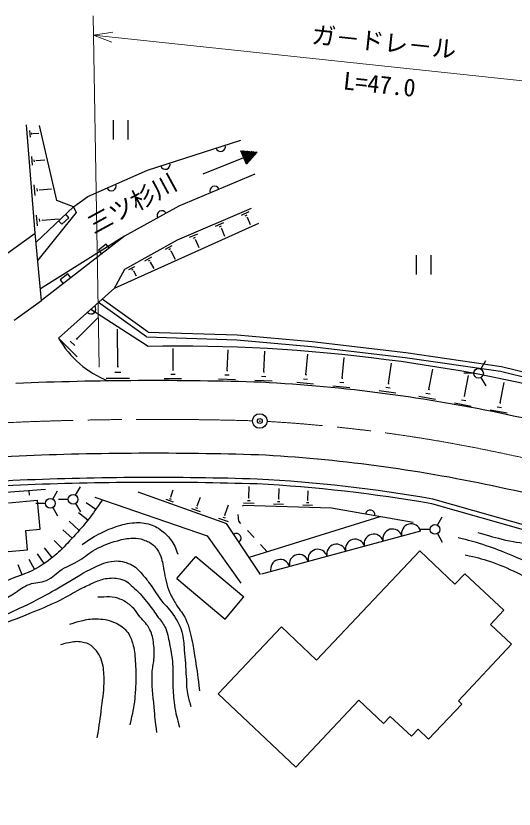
# Model space of a CAD drawing. Units: millimetres, scale not verified. Extents: x 0 to 700000, y -47500 to 447500.
# Drawn here: x 147441 to 198868, y 267532 to 349391 of the extents above; entities that cross this region are included whole.
import ezdxf
from ezdxf.enums import TextEntityAlignment as Align

# ---------------------------------------------------------------- set-up
doc = ezdxf.new("R2010")
doc.units = ezdxf.units.MM
doc.header["$LTSCALE"] = 1000
doc.header["$PDMODE"] = 32
doc.header["$PDSIZE"] = 500
doc.linetypes.add('CHAIN', pattern=[18.5, 12, -1.5, 3.5, -1.5])
doc.layers.add('作業ﾚｲﾔ1', color=7, linetype='Continuous', lineweight=25)
doc.styles.add('@ＭＳ ゴシック', font='')
doc.styles.add('ＭＳ ゴシック', font='')
doc.styles.get('@ＭＳ ゴシック').set_extended_font_data('@MS Gothic')
doc.styles.get('ＭＳ ゴシック').set_extended_font_data('MS Gothic')

msp = doc.modelspace()

# ---------------------------------------------------------------- linework, layer by layer
at = {"layer": '作業ﾚｲﾔ1', "lineweight": 13}
for p, q in [((156022, 313134), (155433, 349391)), ((157441, 347702), (155465, 347391)), ((214894, 341088), (155465, 347391)), ((155465, 347391), (157332, 346672))]:
    msp.add_line(p, q, dxfattribs=at)
at = {"layer": '作業ﾚｲﾔ1'}
for p, q in [((149439, 326958), (148547, 338154)), ((151655, 330336), (149874, 338081)), ((157495, 338623), (157495, 336623)), ((158995, 338623), (158995, 336623)), ((148845, 337570), (148901, 336883)), ((149038, 337326), (149052, 337154)), ((149215, 337276), (149218, 337233)), ((149217, 337254), (149799, 337301)), ((161013, 333464), (170673, 336572)), ((149063, 334864), (149135, 333978)), ((171233, 334080), (170676, 335473)), ((170676, 335473), (172347, 335334)), ((170899, 335455), (170713, 335380)), ((171121, 335436), (170750, 335287)), ((171344, 335417), (170787, 335195)), ((171567, 335399), (170824, 335102)), ((171790, 335380), (170862, 335009)), ((172013, 335362), (170899, 334916)), ((172236, 335343), (170936, 334823)), ((172273, 335250), (170973, 334730)), ((172124, 335083), (171010, 334638)), ((171976, 334916), (171047, 334545)), ((172347, 335334), (171233, 334080)), ((149312, 334550), (149330, 334328)), ((149540, 334485), (149544, 334429)), ((149542, 334457), (150437, 334529)), ((166776, 333106), (170954, 334777)), ((171827, 334749), (171084, 334452)), ((171679, 334582), (171121, 334359)), ((171530, 334415), (171159, 334266)), ((171381, 334248), (171196, 334173)), ((154866, 330762), (161013, 333464)), ((172092, 333059), (164256, 329749)), ((149298, 331952), (149387, 330853)), ((149606, 331562), (149629, 331287)), ((149892, 331447), (151123, 331546)), ((149890, 331481), (149895, 331413)), ((153380, 329682), (154866, 330762)), ((153380, 329682), (151655, 330336)), ((149523, 326052), (153380, 329682)), ((153649, 329112), (149700, 324165)), ((153380, 329682), (153649, 329112)), ((164256, 329749), (158649, 326642)), ((164128, 326279), (171770, 329560)), ((170724, 328839), (171537, 329188)), ((149550, 328827), (149639, 327728)), ((149859, 328437), (149881, 328162)), ((150142, 328356), (150147, 328287)), ((150144, 328322), (151894, 328463)), ((152195, 327880), (152923, 328565)), ((152923, 328565), (152581, 328929)), ((171116, 328767), (171319, 328854)), ((171279, 328597), (171330, 328618)), ((171305, 328607), (171628, 327855)), ((151852, 328244), (152195, 327880)), ((157611, 321290), (172534, 327987)), ((168055, 327693), (168890, 328052)), ((168458, 327619), (168666, 327709)), ((168626, 327444), (168678, 327467)), ((168652, 327455), (168989, 326670)), ((146616, 324921), (149439, 326958)), ((150088, 320027), (149439, 326958)), ((158649, 326642), (149975, 321238)), ((158649, 326642), (150088, 320027)), ((165365, 326538), (166221, 326906)), ((156761, 325815), (155969, 325203)), ((157066, 325419), (156761, 325815)), ((158689, 323267), (164128, 326279)), ((165778, 326462), (165992, 326554)), ((165950, 326282), (166004, 326305)), ((165977, 326294), (166328, 325476)), ((155969, 325203), (156275, 324807)), ((162875, 325299), (163585, 325692)), ((163240, 325269), (163417, 325368)), ((163404, 325129), (163449, 325153)), ((163427, 325141), (163898, 324289)), ((160758, 324127), (161468, 324520)), ((161122, 324097), (161300, 324195)), ((188771, 324706), (188771, 322706)), ((190271, 324706), (190271, 322706)), ((159095, 323206), (159705, 323544)), ((161287, 323956), (161331, 323981)), ((161309, 323969), (161673, 323311)), ((152804, 322757), (152013, 322146)), ((153110, 322362), (152804, 322757)), ((157611, 321290), (158689, 323267)), ((159408, 323180), (159561, 323265)), ((159550, 323060), (159588, 323081)), ((159569, 323070), (159848, 322567)), ((152013, 322146), (152319, 321750)), ((151857, 316120), (157611, 321290)), ((161098, 316768), (156337, 320146)), ((147266, 317990), (150088, 320027)), ((160931, 316274), (155956, 319803)), ((161080, 315284), (155176, 319102)), ((153745, 316061), (155966, 318300)), ((157957, 313178), (157927, 317074)), ((153753, 314209), (151893, 316054)), ((153804, 316003), (153687, 316119)), ((160931, 316274), (170262, 315962)), ((161098, 316768), (170292, 316461)), ((170292, 316461), (178009, 315776)), ((153517, 315365), (153052, 315827)), ((170262, 315962), (177958, 315278)), ((177958, 315278), (187615, 314149)), ((178009, 315776), (187680, 314645)), ((163660, 312870), (163678, 315054)), ((169261, 312784), (169348, 314939)), ((173040, 312643), (173127, 314795)), ((177378, 312362), (177585, 314474)), ((187680, 314645), (197547, 313214)), ((181125, 312014), (181335, 314142)), ((185912, 311461), (186204, 313551)), ((187615, 314149), (197450, 312723)), ((195439, 312947), (195939, 313813)), ((158032, 313179), (157882, 313178)), ((163605, 312870), (163716, 312869)), ((169206, 312786), (169316, 312782)), ((190063, 310851), (190463, 312939)), ((197450, 312723), (208908, 309883)), ((197547, 313214), (209028, 310368)), ((159168, 311986), (156765, 311967)), ((158262, 312580), (157661, 312575)), ((162763, 311987), (164543, 311973)), ((163434, 312427), (163879, 312423)), ((168345, 311939), (170106, 311868)), ((169023, 312353), (169463, 312335)), ((172799, 312206), (173245, 312188)), ((172984, 312646), (173096, 312641)), ((177120, 311952), (177551, 311910)), ((177324, 312368), (177431, 312357)), ((181070, 312019), (181180, 312008)), ((194689, 312514), (193689, 312514)), ((193734, 310160), (194141, 312283)), ((195439, 312081), (195939, 311215)), ((172111, 311787), (173897, 311714)), ((176431, 311585), (178155, 311415)), ((180156, 311218), (181921, 311045)), ((180861, 311594), (181302, 311551)), ((185859, 311469), (185966, 311454)), ((197433, 309459), (197834, 311548)), ((184936, 310724), (186649, 310485)), ((185638, 311063), (186067, 311003)), ((189767, 310465), (190195, 310382)), ((190009, 310862), (190116, 310841)), ((189043, 310160), (190754, 309832)), ((192700, 309458), (194436, 309126)), ((193434, 309768), (193868, 309684)), ((193680, 310170), (193788, 310149)), ((197378, 309469), (197488, 309448)), ((196390, 308751), (198141, 308415)), ((197130, 309063), (197568, 308979)), ((128843, 298876), (150493, 300561)), ((148783, 300428), (148822, 299930)), ((153600, 299930), (154100, 300796)), ((163431, 299755), (163686, 300468)), ((171496, 299671), (171532, 300824)), ((174568, 299544), (174601, 300604)), ((151243, 299520), (151743, 300386)), ((155580, 299712), (167201, 295719)), ((160026, 300276), (169182, 296993)), ((163407, 299763), (163455, 299746)), ((166170, 298832), (166485, 299710)), ((171461, 299672), (171531, 299670)), ((177579, 299420), (177609, 300389)), ((146679, 299144), (149665, 299426)), ((150493, 299087), (149493, 299087)), ((149947, 296439), (149665, 299426)), ((152850, 299497), (151850, 299497)), ((153600, 299064), (154100, 298198)), ((155679, 298453), (154712, 299136)), ((162908, 299508), (163677, 299232)), ((163266, 299597), (163458, 299528)), ((166143, 298842), (166197, 298823)), ((169021, 297873), (169397, 298921)), ((170823, 298793), (170884, 298881)), ((180017, 298598), (170884, 298881)), ((170920, 299130), (172037, 299095)), ((171348, 299396), (171627, 299388)), ((174025, 299034), (175079, 299001)), ((174428, 299285), (174692, 299277)), ((174535, 299545), (174601, 299543)), ((177067, 298939), (178060, 298909)), ((177447, 299176), (177695, 299168)), ((177548, 299421), (177610, 299419)), ((220956, 290337), (190370, 299043)), ((221096, 290817), (190482, 299531)), ((151243, 298654), (151743, 297788)), ((154861, 297342), (153898, 298096)), ((165575, 298552), (166451, 298238)), ((165982, 298653), (166201, 298574)), ((188444, 297102), (180017, 298598)), ((153984, 296299), (152933, 297237)), ((168351, 297556), (169337, 297203)), ((168809, 297670), (169056, 297582)), ((168990, 297884), (169052, 297862)), ((170444, 297246), (170396, 297932)), ((170656, 297018), (170444, 297246)), ((185015, 297711), (171506, 293507)), ((190943, 296826), (191443, 297692)), ((148454, 296299), (149947, 296439)), ((153236, 295478), (152280, 296353)), ((172684, 291740), (169182, 296993)), ((190193, 296393), (189193, 296393)), ((148641, 294307), (148454, 296299)), ((167201, 295719), (170657, 290833)), ((172020, 295555), (171338, 296286)), ((189210, 296227), (172804, 291772)), ((190943, 295960), (191443, 295094)), ((152234, 294413), (151404, 295243)), ((173383, 294092), (172702, 294823)), ((146650, 294120), (148641, 294307)), ((151198, 293483), (150402, 294488)), ((189122, 294170), (178486, 282895)), ((192759, 290739), (189122, 294170)), ((149360, 292279), (148830, 293296)), ((150346, 292866), (149672, 293863)), ((164067, 291321), (166000, 293615)), ((166000, 293615), (170971, 289427)), ((148090, 291718), (147688, 292741)), ((193789, 291830), (192759, 290739)), ((197789, 288056), (193789, 291830)), ((164067, 291321), (169038, 287133)), ((169038, 287133), (170971, 289427)), ((197789, 288056), (196417, 286601)), ((198599, 284542), (196417, 286601)), ((174849, 286327), (168330, 279416)), ((174849, 286327), (178486, 282895)), ((198599, 284542), (193109, 278723)), ((176331, 271868), (168330, 279416)), ((182850, 278778), (176331, 271868)), ((185396, 276376), (182850, 278778)), ((193473, 278380), (190042, 274743)), ((193473, 278380), (193109, 278723)), ((186083, 277104), (185396, 276376)), ((188265, 275045), (186083, 277104)), ((188951, 275772), (188265, 275045)), ((190042, 274743), (188951, 275772))]:
    msp.add_line(p, q, dxfattribs=at)
for centre, radius in [((195189, 312514), 500), ((172616, 307583), 750), ((153350, 299497), 500), ((150993, 299087), 500), ((190693, 296393), 500)]:
    msp.add_circle(centre, radius, dxfattribs=at)
for centre, radius, start, end in [((168579, 335898), 500, 197.83186, 17.83186), ((162867, 334061), 500, 197.83186, 17.83186), ((157303, 331834), 500, 203.72839, 23.72839), ((167946, 331308), 500, 22.89987, 202.89987), ((162512, 328783), 500, 28.99596, 208.99596), ((155204, 319128), 500, 221.93771, 41.93771), ((160752, 321264), 10275, 210.03813, 248.27078), ((164081, 147811), 167500, 74.1598, 91.02656), ((161779, -41086), 352838, 88.21261, 92.32898), ((164081, 147811), 164000, 77.99221, 86.9579), ((109047, -117839), 435289, 74.85227, 78.18143), ((179729, -336711), 641475, 92.85489, 95.0736), ((161779, -41086), 345338, 88.22633, 92.32332), ((164081, 147811), 156500, 77.98771, 86.92803), ((179729, -336711), 638975, 92.85593, 95.07313), ((161779, -41086), 342838, 88.23107, 92.32138), ((161779, -41086), 342338, 88.23203, 92.32099), ((164081, 147811), 154000, 80.12877, 86.91751), ((179729, -336711), 638475, 92.85614, 95.07303), ((164081, 147811), 153500, 80.13857, 86.91537), ((109047, -117839), 427789, 74.86888, 78.1831), ((184013, 297889), 500, 349.93543, 169.93543), ((186315, 295441), 1000, 15.19089, 195.19089), ((188245, 295965), 1000, 15.19089, 195.19089), ((170188, 295484), 500, 303.69007, 123.69007), ((184385, 294916), 1000, 15.19089, 195.19089), ((180525, 293868), 1000, 15.19089, 195.19089), ((182455, 294392), 1000, 15.19089, 195.19089), ((178594, 293344), 1000, 15.19089, 195.19089), ((174734, 292296), 1000, 15.19089, 195.19089), ((176664, 292820), 1000, 15.19089, 195.19089)]:
    msp.add_arc(centre, radius, start, end, dxfattribs=at)
at = {"layer": '作業ﾚｲﾔ1', "linetype": 'CHAIN', "lineweight": 13}
for centre, radius, start, end in [((179729, -336711), 644975, 92.85345, 95.07426), ((161779, -41086), 348838, 88.34302, 92.32598), ((164081, 147811), 160000, 77.98986, 86.6737), ((109047, -117839), 431289, 74.86107, 78.18231)]:
    msp.add_arc(centre, radius, start, end, dxfattribs=at)
at = {"layer": '作業ﾚｲﾔ1'}
for points, knots in [([(156368, 299442), (155181, 297730), (154799, 297182), (153611, 295888), (152409, 294579), (151747, 293785), (150261, 292810), (149103, 292050), (148335, 291822), (147046, 291316), (145537, 290722), (144719, 290185), (143107, 290003), (141456, 289816), (140514, 290003), (138852, 290003), (137012, 290003), (135815, 289236), (134143, 290003), (132364, 290819), (131503, 291552), (129932, 292719), (129038, 293384), (128569, 293809), (127805, 294621), (127421, 295028), (127440, 295466), (126990, 295798), (126692, 296017), (126452, 296032), (126084, 296070), (125259, 296153), (124811, 295841), (124001, 295662), (123411, 295531), (123093, 295408), (122507, 295255), (121557, 295006), (121246, 294939), (120063, 294666)], [0, 0, 0, 0, 1, 1, 1, 2, 2, 2, 3, 3, 3, 4, 4, 4, 5, 5, 5, 6, 6, 6, 7, 7, 7, 8, 8, 8, 9, 9, 9, 10, 10, 10, 11, 11, 11, 12, 12, 12, 13, 13, 13, 13]), ([(154281, 294837), (154947, 295301), (155153, 295439), (155745, 295768), (156421, 296144), (156812, 296344), (157542, 296600), (158261, 296853), (158679, 296994), (159438, 297066), (160086, 297127), (160469, 297120), (161102, 296966), (161695, 296822), (162008, 296630), (162499, 296267), (162899, 295973), (163093, 295761), (163398, 295369), (163808, 294842), (163894, 294548), (164163, 293839)], [0, 0, 0, 0, 1, 1, 1, 2, 2, 2, 3, 3, 3, 4, 4, 4, 5, 5, 5, 6, 6, 6, 7, 7, 7, 7]), ([(225078, 279725), (224047, 280166), (223786, 280277), (222956, 280626), (221885, 281076), (221294, 281350), (220209, 281765), (219477, 282046), (219042, 282132), (218309, 282408), (217270, 282800), (216684, 283018), (215679, 283490), (214532, 284028), (213936, 284422), (212815, 285010), (211996, 285438), (211520, 285645), (210710, 286091), (209326, 286854), (208501, 287206), (207203, 288108), (206423, 288649), (206046, 289035), (205303, 289627), (204630, 290164), (204266, 290482), (203579, 291001), (202899, 291514), (202532, 291828), (201796, 292258), (200477, 293028), (199641, 293279), (198231, 293865), (197230, 294281), (196661, 294499), (195629, 294830), (194648, 295144), (194302, 295231), (193087, 295531)], [0, 0, 0, 0, 1, 1, 1, 2, 2, 2, 3, 3, 3, 4, 4, 4, 5, 5, 5, 6, 6, 6, 7, 7, 7, 8, 8, 8, 9, 9, 9, 10, 10, 10, 11, 11, 11, 12, 12, 12, 13, 13, 13, 13]), ([(195125, 296089), (196480, 295685), (196855, 295573), (197979, 295304), (199105, 295034), (199784, 295074), (200882, 294709), (201584, 294475), (201944, 294252), (202595, 293900), (203241, 293550), (203603, 293344), (204189, 292901), (204865, 292389), (205160, 292002), (205783, 291426), (206536, 290729), (206915, 290290), (207710, 289641), (208724, 288814), (209312, 288372), (210398, 287643), (211907, 286630), (212808, 286148), (214395, 285264), (215354, 284730), (215912, 284466), (216917, 284027), (219128, 283061), (220468, 282773), (222770, 282052), (223867, 281708), (224503, 281586), (225601, 281243), (226344, 281010), (226770, 280896), (227481, 280577), (228152, 280275), (228484, 280018), (229122, 279649), (229880, 279211), (230296, 278952), (231049, 278507), (231978, 277958), (232473, 277605), (233428, 277103), (234260, 276666), (234770, 276511), (235617, 276104), (236441, 275708), (236923, 275521), (237711, 275057), (239006, 274295), (239764, 273897), (240923, 272940), (241642, 272345), (242040, 271982), (242588, 271227), (242917, 270774), (243039, 270591), (243349, 270014)], [0, 0, 0, 0, 1, 1, 1, 2, 2, 2, 3, 3, 3, 4, 4, 4, 5, 5, 5, 6, 6, 6, 7, 7, 7, 8, 8, 8, 9, 9, 9, 10, 10, 10, 11, 11, 11, 12, 12, 12, 13, 13, 13, 14, 14, 14, 15, 15, 15, 16, 16, 16, 17, 17, 17, 18, 18, 18, 19, 19, 19, 20, 20, 20, 20]), ([(122632, 291196), (123255, 291007), (123448, 290945), (123948, 290728), (124506, 290487), (124789, 290288), (125322, 289997), (125735, 289772), (125982, 289670), (126375, 289412), (126922, 289055), (127159, 288753), (127720, 288418), (128212, 288125), (128527, 288030), (129065, 287834), (129659, 287616), (129992, 287477), (130615, 287366), (131380, 287229), (131826, 287215), (132603, 287249), (133288, 287279), (133647, 287492), (134328, 287570), (135249, 287677), (135772, 287645), (136696, 287717), (137383, 287770), (137765, 287834), (138451, 287892), (139375, 287971), (139894, 288000), (140819, 288067), (141607, 288125), (142049, 288155), (142837, 288214), (143430, 288258), (143775, 288205), (144357, 288331), (145022, 288475), (145357, 288698), (145965, 289003), (146469, 289256), (146711, 289470), (147193, 289763), (147819, 290144), (148117, 290467), (148801, 290728), (149479, 290987), (149951, 290841), (150614, 291138), (151317, 291452), (151566, 291875), (152222, 292278), (152893, 292689), (153331, 292810), (154006, 293213), (154661, 293605), (154935, 293976), (155614, 294325), (156476, 294767), (156990, 294970), (157924, 295231), (158537, 295402), (158896, 295483), (159532, 295494), (159960, 295501), (160212, 295465), (160614, 295319), (161041, 295163), (161305, 295074), (161637, 294763), (161966, 294455), (162131, 294240), (162310, 293827), (162576, 293212), (162571, 292815), (162719, 292161), (162817, 291728), (162843, 291479), (162953, 291050), (163069, 290598), (163118, 290337), (163304, 289909), (163538, 289370), (163731, 289097), (164035, 288594), (164385, 288013), (164692, 287750), (164970, 287132), (165356, 286275), (165445, 285741), (165643, 284822), (165801, 284086), (165846, 283665), (165965, 282921), (166162, 281680), (166207, 281275), (166403, 279734)], [0, 0, 0, 0, 1, 1, 1, 2, 2, 2, 3, 3, 3, 4, 4, 4, 5, 5, 5, 6, 6, 6, 7, 7, 7, 8, 8, 8, 9, 9, 9, 10, 10, 10, 11, 11, 11, 12, 12, 12, 13, 13, 13, 14, 14, 14, 15, 15, 15, 16, 16, 16, 17, 17, 17, 18, 18, 18, 19, 19, 19, 20, 20, 20, 21, 21, 21, 22, 22, 22, 23, 23, 23, 24, 24, 24, 25, 25, 25, 26, 26, 26, 27, 27, 27, 28, 28, 28, 29, 29, 29, 30, 30, 30, 31, 31, 31, 32, 32, 32, 33, 33, 33, 33]), ([(139537, 286955), (140086, 286977), (140392, 286887), (140942, 286870), (141798, 286842), (142283, 286781), (143135, 286870), (144032, 286963), (144541, 287030), (145409, 287276), (146415, 287561), (146929, 287869), (147886, 288291), (148613, 288612), (149009, 288816), (149713, 289185), (150859, 289783), (151472, 290172), (152597, 290809), (153740, 291457), (154320, 291940), (155521, 292474), (156295, 292818), (156748, 293046), (157592, 293124), (158252, 293185), (158648, 293060), (159257, 292799), (159826, 292554), (160047, 292231), (160475, 291784), (160811, 291433), (160959, 291200), (161247, 290809), (161679, 290220), (161861, 289847), (162303, 289266), (162800, 288611), (163191, 288329), (163643, 287641), (164083, 286971), (164353, 286583), (164577, 285814), (164778, 285122), (164751, 284703), (164820, 283986), (164927, 282894), (164945, 282279), (165024, 281184), (165071, 280518), (165022, 280135), (165145, 279479), (165245, 278945), (165305, 278743), (165511, 278139)], [0, 0, 0, 0, 1, 1, 1, 2, 2, 2, 3, 3, 3, 4, 4, 4, 5, 5, 5, 6, 6, 6, 7, 7, 7, 8, 8, 8, 9, 9, 9, 10, 10, 10, 11, 11, 11, 12, 12, 12, 13, 13, 13, 14, 14, 14, 15, 15, 15, 16, 16, 16, 17, 17, 17, 18, 18, 18, 18]), ([(193817, 293777), (195047, 293502), (195421, 293412), (196419, 293076), (197510, 292708), (198100, 292437), (199137, 291936), (199896, 291570), (200343, 291393), (201036, 290913), (201857, 290345), (202256, 289944), (203024, 289306), (203565, 288855), (203830, 288554), (204397, 288137), (205092, 287627), (205532, 287415), (206268, 286968), (207221, 286388), (207733, 286022), (208723, 285506), (209978, 284853), (210729, 284584), (212025, 284016), (213057, 283564), (213653, 283356), (214685, 282905), (216348, 282180), (217260, 281731), (218923, 281006), (219828, 280611), (220374, 280476), (221261, 280041), (223164, 279108), (224205, 278534), (226054, 277498), (226973, 276983), (227495, 276706), (228392, 276154), (230075, 275118), (230982, 274481), (232659, 273436), (233598, 272851), (234167, 272592), (235085, 271975), (236097, 271294), (236729, 270987), (237628, 270163), (238190, 269647), (238465, 269299), (238855, 268643), (239103, 268226), (239192, 268056), (239410, 267532)], [0, 0, 0, 0, 1, 1, 1, 2, 2, 2, 3, 3, 3, 4, 4, 4, 5, 5, 5, 6, 6, 6, 7, 7, 7, 8, 8, 8, 9, 9, 9, 10, 10, 10, 11, 11, 11, 12, 12, 12, 13, 13, 13, 14, 14, 14, 15, 15, 15, 16, 16, 16, 17, 17, 17, 18, 18, 18, 18]), ([(103703, 273230), (104732, 274343), (105023, 274664), (105805, 275636), (106657, 276696), (107040, 277361), (107857, 278448), (108412, 279187), (108673, 279644), (109301, 280323), (110076, 281160), (110594, 281546), (111429, 282324), (112218, 283059), (112566, 283589), (113455, 284198), (114405, 284849), (115022, 285079), (116065, 285566), (116849, 285933), (117339, 286023), (118117, 286402), (118714, 286693), (119040, 286875), (119611, 287213), (119975, 287428), (120126, 287652), (120523, 287796), (120965, 287956), (121244, 287973), (121714, 287973), (122314, 287972), (122659, 287918), (123234, 287745), (123747, 287590), (124010, 287432), (124500, 287213), (125142, 286925), (125465, 286682), (126121, 286428), (127389, 285937), (128147, 285796), (129465, 285465), (130316, 285251), (130801, 285157), (131669, 285034), (132681, 284892), (133257, 284823), (134278, 284857), (135207, 284888), (135717, 285038), (136634, 285186), (137489, 285325), (137950, 285518), (138813, 285592), (139897, 285684), (140517, 285505), (141599, 285617), (142347, 285694), (142742, 285877), (143474, 286048), (144355, 286253), (144862, 286319), (145728, 286580), (147195, 287020), (147983, 287372), (149402, 287948), (150436, 288367), (151014, 288611), (152011, 289113), (152845, 289533), (153282, 289828), (154113, 290253), (154669, 290537), (154977, 290707), (155557, 290937), (156058, 291135), (156340, 291283), (156875, 291342), (157456, 291406), (157811, 291418), (158369, 291241), (158958, 291054), (159201, 290741), (159661, 290329), (160298, 289758), (160592, 289371), (161130, 288708), (161554, 288185), (161759, 287867), (162144, 287314), (162449, 286875), (162695, 286667), (162904, 286174), (163185, 285509), (163192, 285084), (163334, 284376), (163478, 283660), (163555, 283255), (163613, 282526), (163681, 281668), (163599, 281183), (163638, 280323), (163675, 279509), (163696, 279051), (163816, 278245), (163948, 277353), (164040, 277034), (164322, 275991)], [0, 0, 0, 0, 1, 1, 1, 2, 2, 2, 3, 3, 3, 4, 4, 4, 5, 5, 5, 6, 6, 6, 7, 7, 7, 8, 8, 8, 9, 9, 9, 10, 10, 10, 11, 11, 11, 12, 12, 12, 13, 13, 13, 14, 14, 14, 15, 15, 15, 16, 16, 16, 17, 17, 17, 18, 18, 18, 19, 19, 19, 20, 20, 20, 21, 21, 21, 22, 22, 22, 23, 23, 23, 24, 24, 24, 25, 25, 25, 26, 26, 26, 27, 27, 27, 28, 28, 28, 29, 29, 29, 30, 30, 30, 31, 31, 31, 32, 32, 32, 33, 33, 33, 34, 34, 34, 35, 35, 35, 36, 36, 36, 36]), ([(161992, 275434), (161838, 276684), (161803, 277022), (161713, 278043), (161592, 279425), (161445, 280203), (161510, 281589), (161536, 282137), (161648, 282435), (161688, 282982), (161734, 283614), (161742, 283975), (161662, 284604), (161589, 285182), (161523, 285516), (161282, 286048), (161009, 286652), (160647, 286864), (160244, 287390), (159995, 287716), (159890, 287927), (159610, 288226), (159283, 288576), (159060, 288742), (158648, 288986), (158300, 289192), (158077, 289267), (157685, 289366), (157243, 289477), (156975, 289425), (156520, 289417), (156282, 289413), (156200, 289411), (155912, 289391)], [0, 0, 0, 0, 1, 1, 1, 2, 2, 2, 3, 3, 3, 4, 4, 4, 5, 5, 5, 6, 6, 6, 7, 7, 7, 8, 8, 8, 9, 9, 9, 10, 10, 10, 11, 11, 11, 11]), ([(153024, 286605), (153541, 286798), (153710, 286851), (154164, 286960), (154766, 287103), (155116, 287174), (155735, 287162), (156439, 287149), (156856, 287099), (157508, 286833), (158107, 286588), (158459, 286391), (158876, 285896), (159218, 285489), (159325, 285186), (159484, 284680), (159703, 283983), (159699, 283558), (159762, 282830), (159837, 281983), (159836, 281503), (159813, 280652), (159796, 279998), (159777, 279631), (159712, 278980), (159603, 277899), (159493, 277518), (159205, 276244)], [0, 0, 0, 0, 1, 1, 1, 2, 2, 2, 3, 3, 3, 4, 4, 4, 5, 5, 5, 6, 6, 6, 7, 7, 7, 8, 8, 8, 9, 9, 9, 9]), ([(155836, 274876), (156082, 276376), (156152, 276786), (156292, 278017), (156422, 279162), (156568, 279804), (156545, 280956), (156532, 281664), (156519, 282076), (156317, 282754), (156097, 283499), (155793, 283897), (155203, 284401), (154905, 284655), (154647, 284670), (154265, 284756), (153744, 284873), (153423, 284802), (152897, 284705), (152555, 284642), (152421, 284608), (152036, 284477)], [0, 0, 0, 0, 1, 1, 1, 2, 2, 2, 3, 3, 3, 4, 4, 4, 5, 5, 5, 6, 6, 6, 7, 7, 7, 7])]:
    msp.add_open_spline(points, degree=3, knots=knots, dxfattribs=at)
msp.add_point((172616, 307583), dxfattribs=at)

# ---------------------------------------------------------------- texts
at = {"layer": '作業ﾚｲﾔ1', "style": 'ＭＳ ゴシック'}
for s, rotation, p in [('ガ－ドレ－ル', 353.946, (185285, 345234)), ('三ツ杉川', 28.496, (160133, 328742))]:
    msp.add_text(s, height=1833, rotation=rotation, dxfattribs=at).set_placement(p, align=Align.BOTTOM_CENTER)
at = {"layer": '作業ﾚｲﾔ1', "style": '@ＭＳ ゴシック'}
msp.add_text('L=47.0', height=1833, rotation=353.946, dxfattribs=at).set_placement((185074, 343245), align=Align.TOP_CENTER)

doc.saveas('drawing.dxf')
